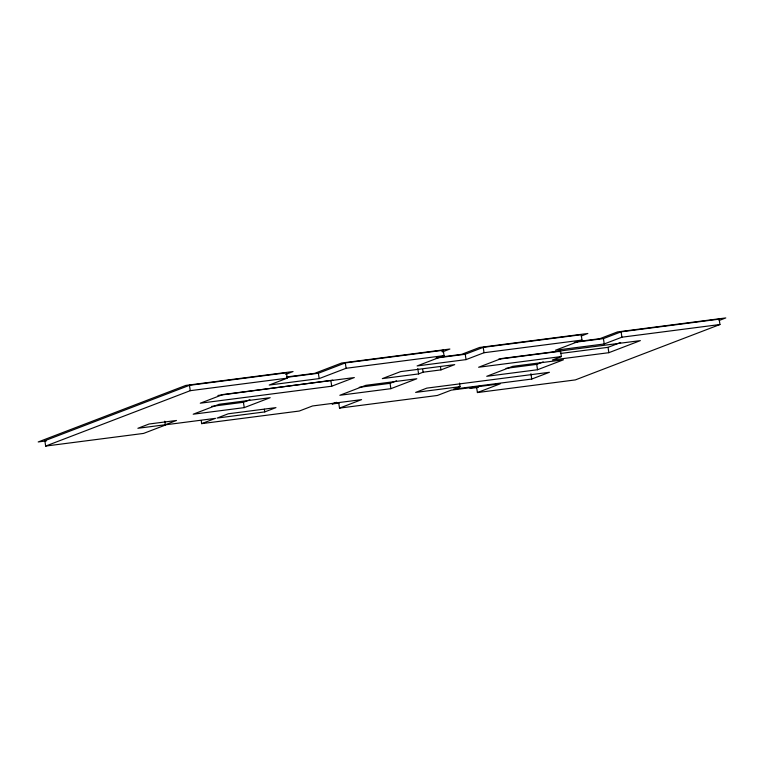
<?xml version="1.0" encoding="UTF-8"?>
<svg xmlns="http://www.w3.org/2000/svg" width="764" height="764" viewBox="0 0 764 764"><rect width="100%" height="100%" fill="white"/><g stroke="black" fill="none" stroke-linecap="round" stroke-linejoin="round"><path stroke-width="1.15" d="M336.475 402.294L332.053 403.994L339.111 403.077M338.7 402.752L339.502 408.11L361.592 399.629L312.505 405.971L299.297 411.032L201.677 423.638L201.276 420.964M287.159 377.273L318.378 373.243L345.309 362.919L443.244 350.275L444.046 355.623L346.111 368.277L319.171 378.591L269.224 385.046L287.216 378.151L286.414 372.803L189.462 385.323L44.847 440.713L45.649 446.071L143.575 433.417L166.342 424.698L215.496 418.347L201.677 423.638M45.649 446.071L190.265 390.681L287.216 378.151M285.65 374.398L293.061 371.562L185.805 385.419L38.2 441.955L46.432 440.885M165.31 424.746L176.484 420.467L149.066 424.01L137.883 428.289L165.31 424.746L164.776 421.184M211.532 406.391L243.429 402.275L249.914 399.782M244.232 407.623L270.169 397.691L219.134 404.28L193.197 414.212L244.232 407.623L243.429 402.275M217.921 395.466L332.798 380.147M264.774 411.901L275.966 407.613L228.302 413.773L217.11 418.061L264.774 411.901L264.373 409.227M331.71 386.221L354.334 377.559L222.897 394.539L200.273 403.201L331.71 386.221L330.917 380.864M441.449 350.962L443.244 350.275M442.346 351.927L449.891 349.033L341.642 363.015L314.711 373.338L286.729 376.948M444.046 355.623L417.106 365.937L466.04 359.615L484.032 352.729L581.996 340.076L581.194 334.718L483.23 347.372L465.247 354.267L436.12 358.029M359.242 387.31L390.07 383.327L396.554 380.844M418.586 373.93L423.113 372.192L440.971 369.881L454.723 364.619L400.603 371.61L382.325 378.61L418.586 373.93L417.784 368.573M390.872 388.675L416.819 378.743L365.784 385.333L339.837 395.274L390.872 388.675L390.07 383.327M581.184 336.036L587.841 333.486L479.563 347.467L461.58 354.362L436.998 357.533M460.033 386.679L453.549 389.162L531.725 379.059L549.431 372.288L426.828 388.122L415.635 392.409L460.033 386.679L459.498 383.108M581.996 340.076L555.371 350.275L604.229 343.962L621.915 337.191L719.955 324.519L719.153 319.171L621.113 331.834L603.436 338.605L574.347 342.368M559.076 351.765L560.566 351.201L561.368 356.549L552.42 359.978L608.841 352.691L640.375 340.61L501.232 358.583L478.617 367.245L561.368 356.549M474.32 386.775L469.965 388.446L478.188 387.386M479.458 386.116L476.602 387.205L477.404 392.562L575.34 379.909L719.955 324.519M506.035 368.343L536.72 364.38L543.204 361.897M477.404 392.562L500.258 383.805L451.237 390.137L437.38 395.466L339.502 408.11M537.522 369.738L563.46 359.796L512.682 366.357L486.735 376.299L537.522 369.738L536.72 364.38M561.024 353.407L608.039 347.333L620.654 342.501M719.134 320.488L725.8 317.929L617.455 331.929L599.769 338.7L577.565 341.565M498.5 359.214L560.566 351.201M621.113 331.834L621.915 337.191M608.039 347.333L608.841 352.691M603.436 338.605L604.229 343.962M530.932 373.711L531.725 379.059M483.23 347.372L484.032 352.729M465.247 354.267L466.04 359.615M440.58 367.207L440.971 369.881M422.712 369.509L423.113 372.192M345.309 362.919L346.111 368.277M318.378 373.243L319.171 378.591M189.462 385.323L190.265 390.681"/></g></svg>
